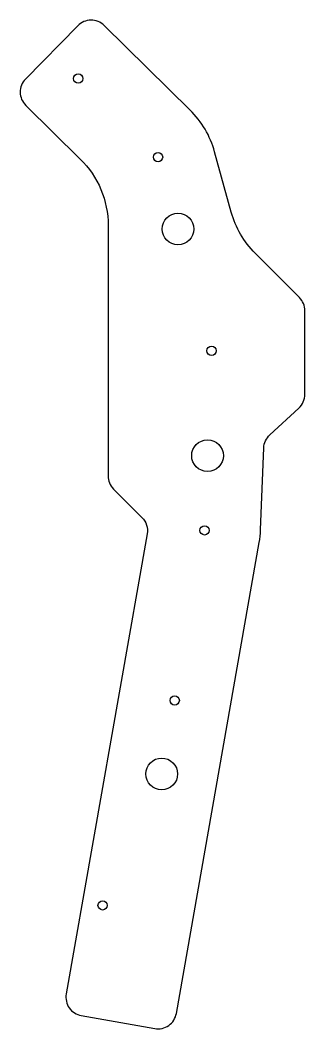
# Model space of a CAD drawing. Header units: millimetres. Extents: x 59 to 90, y -53 to 55.
import ezdxf

# ---------------------------------------------------------------- set-up
doc = ezdxf.new("R2010")
doc.units = ezdxf.units.MM
doc.layers.get('0').update_dxf_attribs({"linetype": 'CONTINUOUS'})

msp = doc.modelspace()

# ---------------------------------------------------------------- linework, layer by layer
msp.add_lwpolyline([(89.36, 13.1, 0.209053), (90, 14.57), (90, 23.54, 0.198912), (89.41, 24.95), (84.68, 29.69, -0.129485), (82.11, 34.09), (80.32, 40.57, 0.131652), (77.69, 45.03), (68.47, 54.09, 0.414214), (65.64, 54.07), (60.04, 48.36, 0.414214), (60.06, 45.54), (65.91, 39.79, -0.201129), (68.9, 32.66), (68.9, 5.84, 0.198912), (69.48, 4.43), (72.53, 1.38, -0.244698), (73.09, -0.38), (64.4, -49.68, 0.414214), (66.02, -51.99), (73.9, -53.38, 0.414214), (76.22, -51.76), (85.11, -1.31, 0.033911), (85.26, 0.04), (85.6, 8.83, -0.198912), (86.24, 10.22)], format="xyb", close=True)
for centre, radius in [((65.69, 48.41), 0.5), ((74.25, 40), 0.5), ((76.39, 32.29), 1.7), ((80, 19.25), 0.5), ((79.56, 8), 1.7), ((79.25, 0), 0.5), ((76.04, -18.22), 0.5), ((74.65, -26.1), 1.7), ((68.31, -40.18), 0.5)]:
    msp.add_circle(centre, radius)

doc.saveas('drawing.dxf')
